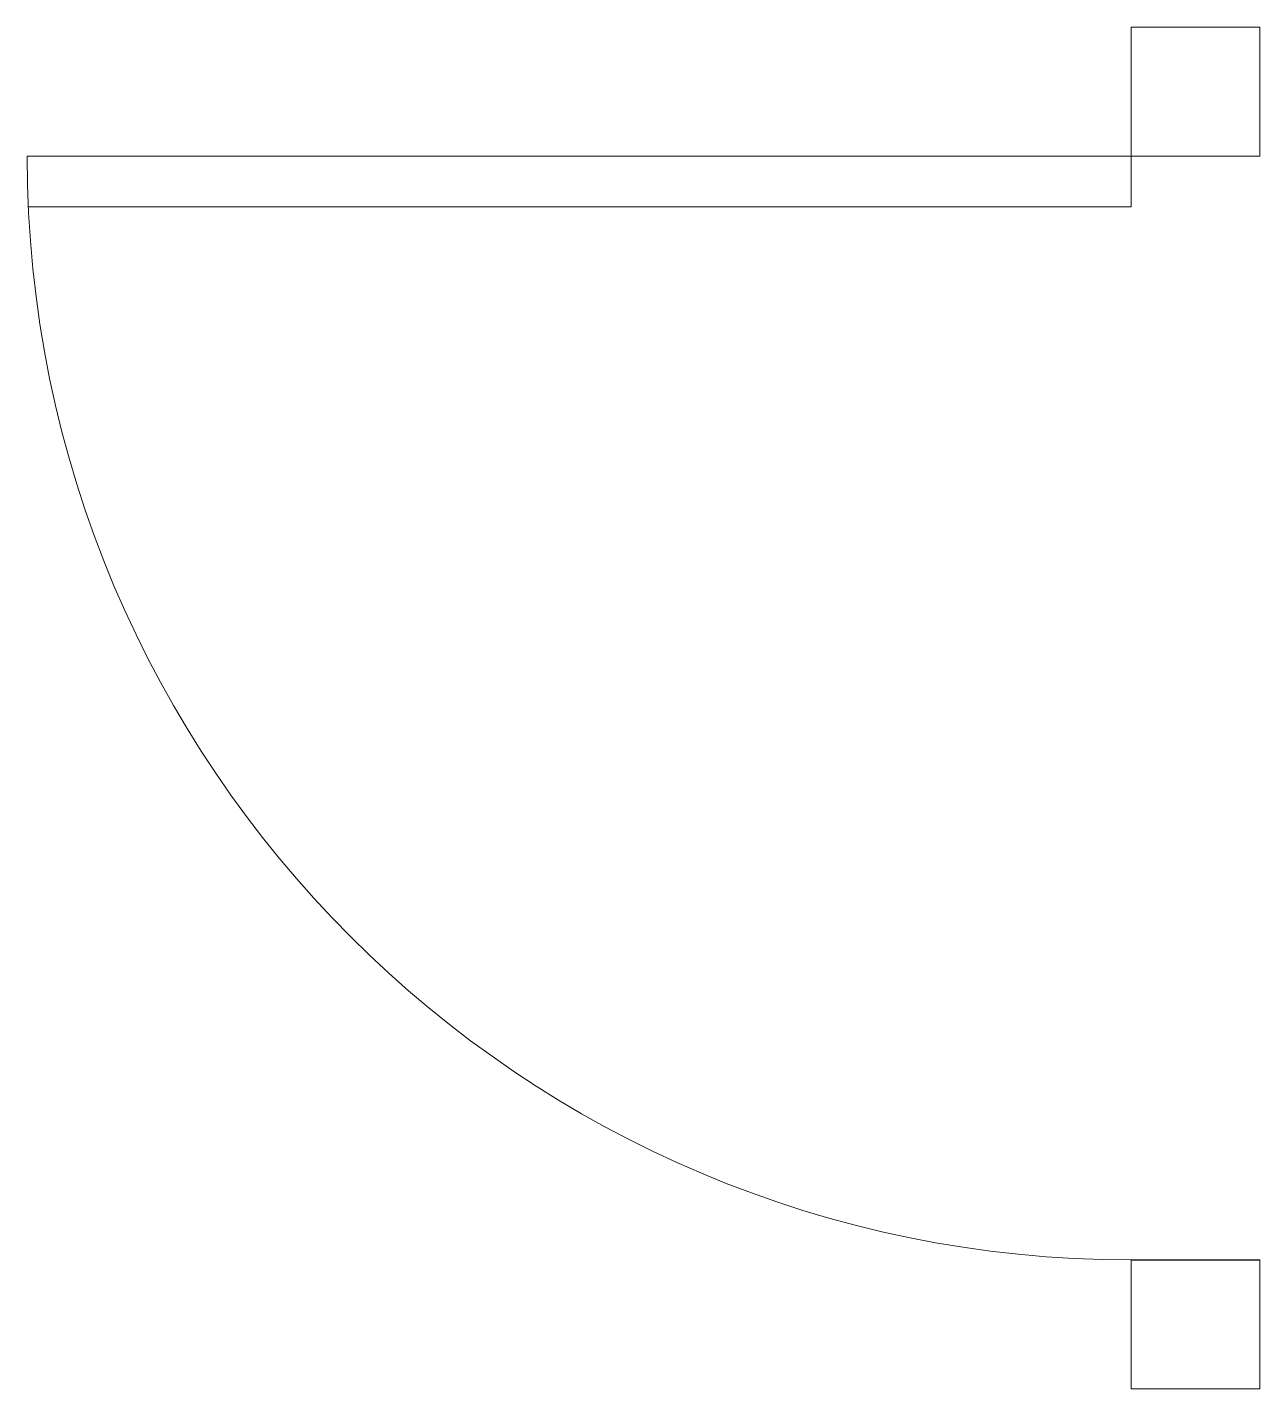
# Model space of a CAD drawing. Header units: inches. Extents: x 238.1 to 271.6, y -309.4 to -272.4.
import ezdxf

# ---------------------------------------------------------------- set-up
doc = ezdxf.new("R2010")
doc.units = ezdxf.units.IN
doc.header["$MEASUREMENT"] = 0
doc.layers.add('A101-Floorplan-1st-floor', color=3, linetype='Continuous', lineweight=9)

msp = doc.modelspace()

# ---------------------------------------------------------------- linework, layer by layer
at = {"layer": 'A101-Floorplan-1st-floor'}
for p, q in [((271.598, -272.365), (268.098, -272.365)), ((268.098, -272.365), (268.098, -277.245)), ((271.598, -272.365), (271.598, -275.865)), ((271.598, -275.865), (238.098, -275.865)), ((268.098, -277.245), (238.13, -277.245)), ((268.098, -305.865), (268.098, -309.365)), ((271.598, -305.865), (271.598, -309.365)), ((271.598, -309.365), (268.098, -309.365))]:
    msp.add_line(p, q, dxfattribs=at)
at = {"layer": 'A101-Floorplan-1st-floor', "lineweight": 30}
msp.add_line((268.098, -305.865), (271.598, -305.865), dxfattribs=at)
at = {"layer": 'A101-Floorplan-1st-floor'}
msp.add_arc((268.098, -275.865), 30, 180, 270, dxfattribs=at)

doc.saveas('drawing.dxf')
